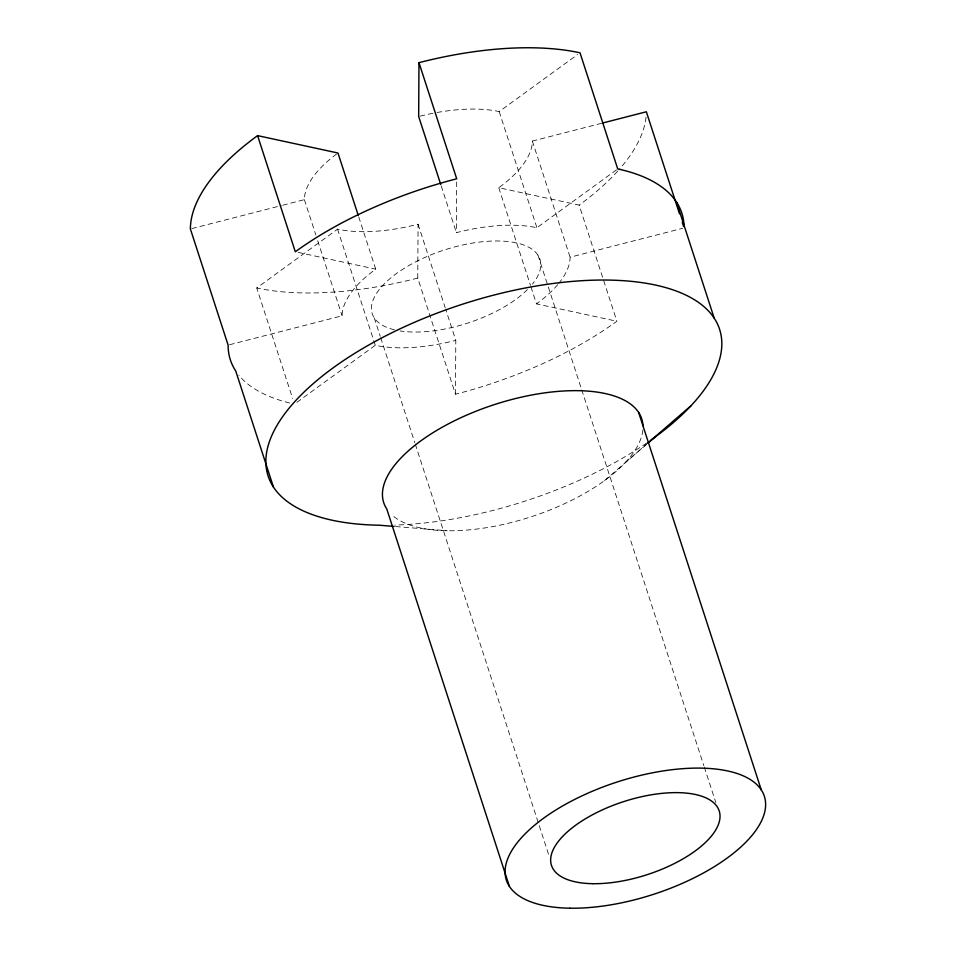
<?xml version="1.0" encoding="UTF-8"?>
<svg xmlns="http://www.w3.org/2000/svg" width="956" height="956" viewBox="0 0 956 956"><rect width="100%" height="100%" fill="white"/><g stroke="black" fill="none" stroke-linecap="round" stroke-linejoin="round"><path stroke-width="0.72" stroke-dasharray="4.78 3.58" d="M601.623 123.276L532.361 141.082A118.675 51.648 -18 0 1 498.757 187.734L579.157 205.11L616.883 321.24A237.363 103.308 -18 0 1 455.498 394.219L417.76 278.077L418.071 224.218A118.675 51.648 -18 0 1 337.552 229.165L256.734 287.959L292.62 398.425M455.498 394.219L455.797 340.36L445.675 309.206M616.536 169.798L536.913 227.719A118.675 51.648 -18 0 0 456.406 232.655L456.693 180.254M625.355 462.501L646.495 444.229M604.586 480.557L646.842 444.098M437.071 112.497A118.675 51.648 -18 0 1 499.187 111.577L577.591 54.54M296.874 402.345L375.278 345.295A118.675 51.648 -18 0 0 455.797 340.36M191.821 228.58L281.279 205.6M282.725 205.229L304.367 199.661A118.675 51.648 -18 0 1 336.751 153.904M229.56 344.722L342.105 315.803A118.675 51.648 -18 0 1 375.708 269.138L358.679 216.737M558.663 283.502A118.675 51.648 -18 0 0 570.099 257.212L682.644 228.293M395.569 526.541L447.265 530.759M298.188 252.396L375.708 269.138M530.974 286.884L536.495 303.877L616.883 321.24M532.361 141.082L570.099 257.212M499.187 111.577L536.913 227.719M537.953 255.133L581.272 388.435M581.726 389.857L703.831 765.66M704.297 767.082L715.817 802.538M498.757 187.734L530.508 285.462M441.218 185.918L456.406 232.655M418.071 224.218L445.221 307.784M374.25 317.882L380.237 336.321M380.703 337.731L414.796 442.676M415.263 444.098L548.887 855.357M337.552 229.165L375.278 345.295M304.367 199.661L315.874 235.068M317.715 240.733L342.105 315.803M646.698 442.975A237.363 103.308 -18 0 1 394.948 525.083M289.716 403.002A237.363 103.308 -18 0 1 238.892 375.278M646.041 117.194A237.363 103.308 -18 0 1 618.735 169.953M617.672 171.136A237.363 103.308 -18 0 1 579.157 205.11M417.76 278.077A237.363 103.308 -18 0 1 256.734 287.959M394.529 329.832A88.167 38.371 -18 0 1 390.896 277.849A88.167 38.371 -18 0 1 501.792 241.079A88.167 38.371 -18 0 1 532.432 284.099M527.413 289.632A88.167 38.371 -18 0 1 400.086 330.931M557.718 284.649A118.675 51.648 -18 0 1 536.495 303.877M420.078 116.154A118.675 51.648 -18 0 1 435.661 112.748M642.85 429.937A135.632 59.033 -18 0 1 533.591 515.977A135.632 59.033 -18 0 1 391.147 514.22"/><path stroke-width="1.43" d="M684.078 226.453A237.363 103.308 -18 0 0 617.731 168.925L580.005 52.783A237.363 103.308 -18 0 0 418.967 62.666L418.668 116.513L440.752 184.496M647.606 443.261L690.985 405.762M647.953 443.142L654.621 437.382M603.069 122.906L646.352 111.78L679.489 213.762M394.087 526.421L379.317 525.214A237.363 103.308 -18 0 1 308.322 388.028A237.363 103.308 -18 0 1 643.209 282.821A237.363 103.308 -18 0 1 651.275 439.784M273.464 487.106L235.726 370.976A237.363 103.308 -18 0 1 228.114 345.092L190.375 228.95A237.363 103.308 -18 0 1 257.582 135.632L337.97 153.008L358.225 215.315M676.478 202.039L714.216 318.181M682.249 222.258L683.624 226.5M638.632 412.442L761.275 789.895M418.967 62.666L456.705 178.796A237.363 103.308 -18 0 0 295.308 251.775L257.582 135.632M509.417 886.427L386.774 508.974A135.632 59.033 -18 0 1 494.515 404.555A135.632 59.033 -18 0 1 642.958 425.79M592.816 883.691A88.167 38.371 -18 0 0 720.023 816.4A88.167 38.371 -18 0 0 593.198 814.393A88.167 38.371 -18 0 0 592.816 883.691M569.907 908.2A135.632 59.033 -18 0 0 765.625 804.677A135.632 59.033 -18 0 0 570.505 801.594A135.632 59.033 -18 0 0 569.907 908.2"/></g></svg>
